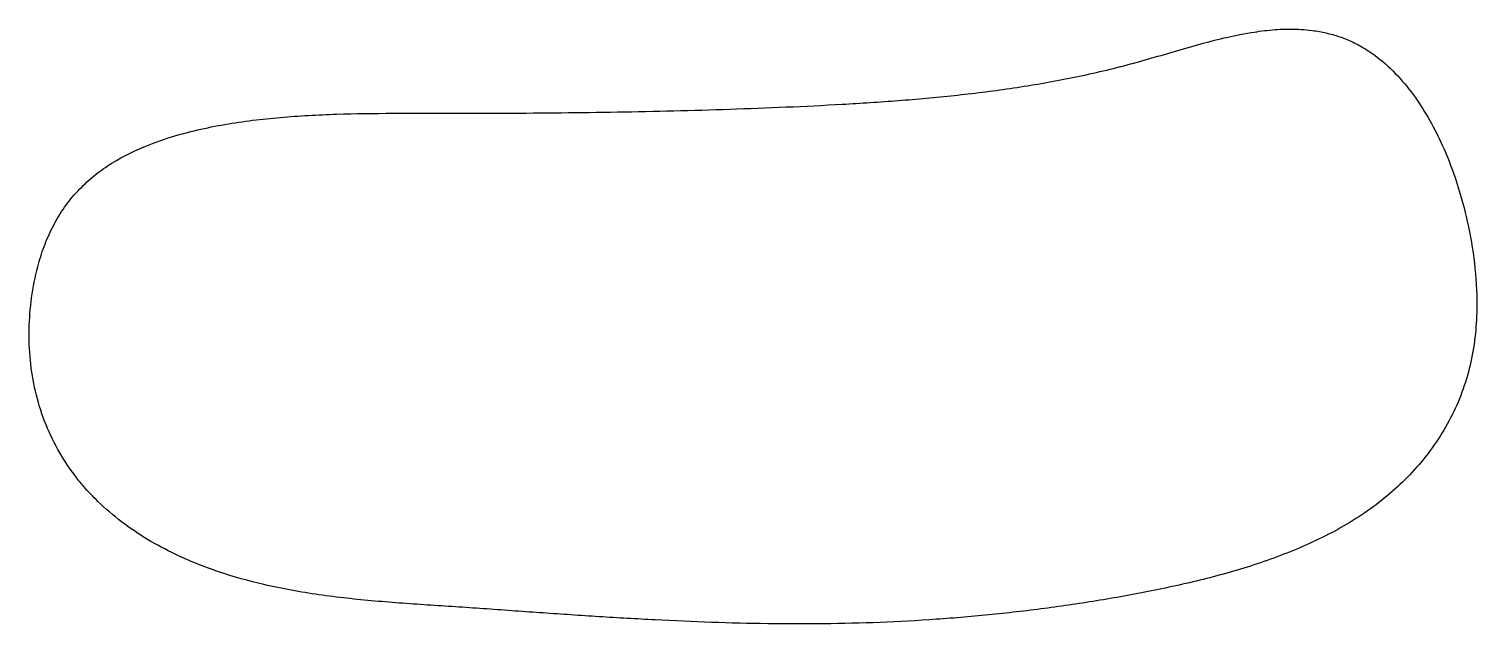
# Model space of a CAD drawing. Header units: millimetres. Extents: x 20 to 186, y 51 to 119.
import ezdxf

# ---------------------------------------------------------------- set-up
doc = ezdxf.new("R2010")
doc.units = ezdxf.units.MM
doc.layers.add('outline', color=7, linetype='Continuous')

msp = doc.modelspace()

# ---------------------------------------------------------------- linework, layer by layer
at = {"layer": 'outline'}
msp.add_open_spline([(25.59, 67.54), (25.91, 67.11), (26.25, 66.7), (27.12, 65.69), (27.67, 65.1), (29.1, 63.71), (30, 62.94), (31.91, 61.49), (32.9, 60.82), (34.95, 59.59), (36.01, 59.03), (38.69, 57.74), (40.36, 57.08), (43.75, 55.93), (45.48, 55.45), (49.31, 54.56), (51.41, 54.18), (55.64, 53.58), (57.77, 53.35), (62.03, 52.97), (64.17, 52.82), (68.45, 52.54), (70.59, 52.4), (74.86, 52.1), (77, 51.94), (81.28, 51.65), (83.41, 51.5), (87.69, 51.23), (89.83, 51.11), (94.11, 50.89), (96.25, 50.79), (100.53, 50.65), (102.68, 50.59), (106.96, 50.54), (109.1, 50.53), (113.39, 50.58), (115.53, 50.63), (119.81, 50.8), (121.95, 50.92), (126.22, 51.22), (128.35, 51.4), (132.61, 51.83), (134.73, 52.07), (138.97, 52.64), (141.09, 52.96), (145.31, 53.66), (147.41, 54.05), (151.61, 54.91), (153.7, 55.38), (157.84, 56.48), (159.9, 57.09), (163.95, 58.52), (165.94, 59.32), (169.79, 61.18), (171.66, 62.24), (175.14, 64.69), (176.77, 66.07), (178.97, 68.37), (179.67, 69.18), (180.97, 70.88), (181.57, 71.77), (182.67, 73.6), (183.16, 74.56), (184.03, 76.52), (184.4, 77.53), (185.02, 79.59), (185.26, 80.63), (185.64, 82.76), (185.76, 83.83), (185.9, 85.98), (185.92, 87.06), (185.85, 89.75), (185.69, 91.37), (185.23, 94.57), (184.92, 96.15), (184.02, 99.8), (183.37, 101.83), (181.78, 105.76), (180.85, 107.65), (179.16, 110.32), (178.55, 111.18), (177.22, 112.82), (176.51, 113.59), (174.96, 115.01), (174.14, 115.65), (172.81, 116.49), (172.34, 116.75), (171.39, 117.21), (170.9, 117.42), (169.9, 117.78), (169.39, 117.93), (168.36, 118.18), (167.84, 118.28), (166.52, 118.47), (165.72, 118.53), (164.12, 118.55), (163.32, 118.52), (161.72, 118.39), (160.93, 118.28), (158.94, 117.96), (157.76, 117.71), (154.82, 116.99), (153.08, 116.5), (149.28, 115.39), (147.22, 114.78), (143.07, 113.72), (140.98, 113.25), (136.78, 112.43), (134.66, 112.07), (130.42, 111.45), (128.29, 111.19), (124.03, 110.73), (121.89, 110.54), (117.62, 110.21), (115.48, 110.07), (111.2, 109.83), (109.06, 109.73), (104.78, 109.54), (102.64, 109.46), (98.36, 109.32), (96.22, 109.25), (91.94, 109.15), (89.8, 109.11), (85.51, 109.03), (83.37, 109.01), (79.09, 108.96), (76.94, 108.94), (72.66, 108.93), (70.52, 108.92), (66.23, 108.93), (64.09, 108.93), (59.81, 108.91), (57.67, 108.88), (53.39, 108.74), (51.25, 108.63), (46.99, 108.26), (44.87, 108.01), (40.67, 107.28), (38.59, 106.81), (35.53, 105.86), (34.53, 105.5), (32.08, 104.49), (30.67, 103.77), (28.69, 102.46), (28.05, 101.98), (26.84, 100.95), (26.27, 100.39), (25.2, 99.21), (24.71, 98.58), (23.82, 97.27), (23.41, 96.58), (22.69, 95.16), (22.37, 94.42), (21.81, 92.92), (21.58, 92.15), (21.06, 90.21), (20.83, 89.03), (20.51, 86.65), (20.41, 85.45), (20.36, 83.06), (20.41, 81.86), (20.65, 79.48), (20.84, 78.3), (21.38, 75.98), (21.73, 74.84), (22.58, 72.61), (23.09, 71.53), (24.24, 69.46), (24.88, 68.48), (25.59, 67.54)], degree=3, knots=[0, 0, 0, 0, 1.602305, 1.602305, 4.000396, 4.000396, 7.584475, 7.584475, 11.170824, 11.170824, 14.756245, 14.756245, 20.118138, 20.118138, 25.50417, 25.50417, 31.905072, 31.905072, 38.324981, 38.324981, 44.753038, 44.753038, 51.182463, 51.182463, 57.611666, 57.611666, 64.040595, 64.040595, 70.469326, 70.469326, 76.897954, 76.897954, 83.326535, 83.326535, 89.755057, 89.755057, 96.180887, 96.180887, 102.602145, 102.602145, 109.020334, 109.020334, 115.437005, 115.437005, 121.853646, 121.853646, 128.272671, 128.272671, 134.702675, 134.702675, 141.140359, 141.140359, 147.575042, 147.575042, 153.986156, 153.986156, 160.356466, 160.356466, 163.563603, 163.563603, 166.772984, 166.772984, 169.987025, 169.987025, 173.207383, 173.207383, 176.434362, 176.434362, 179.666699, 179.666699, 182.90192, 182.90192, 187.759863, 187.759863, 192.606939, 192.606939, 199.012221, 199.012221, 205.322081, 205.322081, 208.489704, 208.489704, 211.640158, 211.640158, 214.773291, 214.773291, 216.361358, 216.361358, 217.951391, 217.951391, 219.544685, 219.544685, 221.14177, 221.14177, 223.536672, 223.536672, 225.941978, 225.941978, 228.353523, 228.353523, 231.976766, 231.976766, 237.417403, 237.417403, 243.849448, 243.849448, 250.272181, 250.272181, 256.701402, 256.701402, 263.133376, 263.133376, 269.56514, 269.56514, 275.994378, 275.994378, 282.419652, 282.419652, 288.845109, 288.845109, 295.27154, 295.27154, 301.698544, 301.698544, 308.125781, 308.125781, 314.552985, 314.552985, 320.979927, 320.979927, 327.405758, 327.405758, 333.828254, 333.828254, 340.245705, 340.245705, 346.654561, 346.654561, 353.044607, 353.044607, 356.246142, 356.246142, 360.984821, 360.984821, 363.37338, 363.37338, 365.759805, 365.759805, 368.147434, 368.147434, 370.539668, 370.539668, 372.938519, 372.938519, 375.344199, 375.344199, 378.953209, 378.953209, 382.553372, 382.553372, 386.142957, 386.142957, 389.725122, 389.725122, 393.30248, 393.30248, 396.877641, 396.877641, 400.404754, 400.404754, 400.404754, 400.404754], dxfattribs=at)

doc.saveas('drawing.dxf')
